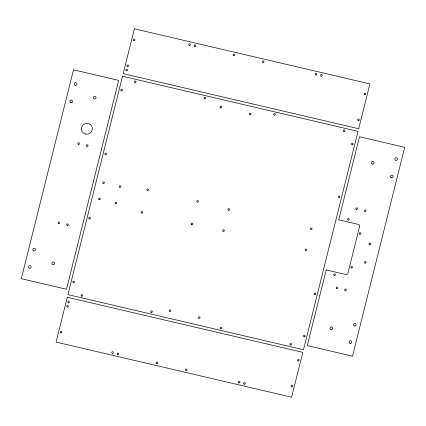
<?xml version="1.0" encoding="UTF-8"?>
<svg xmlns="http://www.w3.org/2000/svg" width="426" height="426" viewBox="0 0 426 426"><rect width="100%" height="100%" fill="white"/><g stroke="black" fill="none" stroke-linecap="round" stroke-linejoin="round"><path stroke-width="0.64" d="M73.496 69.816L21.3 278.679L66.488 289.254L118.684 80.392L73.496 69.816M67.303 297.257L56.099 342.089L291.608 397.202L302.811 352.371L67.303 297.257M122.528 76.265L67.963 294.622L303.472 349.735L358.037 131.378L122.528 76.265M134.392 28.798L123.189 73.629L358.697 128.743L369.901 83.911L134.392 28.798M326.231 269.924L307.316 345.608L352.504 356.184L404.7 147.321L359.512 136.746L338.75 219.816L358.42 224.422A1.645 1.624 -23.4 0 1 359.624 226.376L347.893 273.316A1.645 1.624 -23.4 0 1 345.901 274.525L326.231 269.924M68.442 302.827A0.825 0.809 -23.4 0 0 69.427 301.805A0.825 0.809 -23.4 0 0 68.048 301.48A0.825 0.809 -23.4 0 0 68.442 302.827M67.388 307.05A0.825 0.809 -23.4 0 0 68.373 306.022A0.825 0.809 -23.4 0 0 66.994 305.698A0.825 0.809 -23.4 0 0 67.388 307.05M60.929 332.892A0.825 0.809 -23.4 0 0 61.914 331.865A0.825 0.809 -23.4 0 0 60.535 331.545A0.825 0.809 -23.4 0 0 60.929 332.892M112.379 353.308A0.825 0.809 -23.4 0 0 113.369 352.281A0.825 0.809 -23.4 0 0 111.985 351.956A0.825 0.809 -23.4 0 0 112.379 353.308M117.698 354.549A0.825 0.809 -23.4 0 0 118.684 353.527A0.825 0.809 -23.4 0 0 117.304 353.202A0.825 0.809 -23.4 0 0 117.698 354.549M156.773 363.692A0.825 0.809 -23.4 0 0 157.758 362.67A0.825 0.809 -23.4 0 0 156.379 362.345A0.825 0.809 -23.4 0 0 156.773 363.692M238.906 382.915A0.825 0.809 -23.4 0 0 239.897 381.888A0.825 0.809 -23.4 0 0 238.512 381.568A0.825 0.809 -23.4 0 0 238.906 382.915M244.226 384.161A0.825 0.809 -23.4 0 0 245.211 383.134A0.825 0.809 -23.4 0 0 243.832 382.809A0.825 0.809 -23.4 0 0 244.226 384.161M291.656 386.883A0.825 0.809 -23.4 0 0 292.641 385.86A0.825 0.809 -23.4 0 0 291.262 385.535A0.825 0.809 -23.4 0 0 291.656 386.883M298.115 361.04A0.825 0.809 -23.4 0 0 299.1 360.018A0.825 0.809 -23.4 0 0 297.721 359.693A0.825 0.809 -23.4 0 0 298.115 361.04M186.013 370.535A0.825 0.809 -23.4 0 0 186.998 369.512A0.825 0.809 -23.4 0 0 185.619 369.188A0.825 0.809 -23.4 0 0 186.013 370.535M126.437 70.759A0.825 0.809 -23.4 0 0 127.422 69.736A0.825 0.809 -23.4 0 0 126.043 69.411A0.825 0.809 -23.4 0 0 126.437 70.759M127.491 66.541A0.825 0.809 -23.4 0 0 128.476 65.519A0.825 0.809 -23.4 0 0 127.097 65.194A0.825 0.809 -23.4 0 0 127.491 66.541M133.95 40.699A0.825 0.809 -23.4 0 0 134.935 39.671A0.825 0.809 -23.4 0 0 133.556 39.352A0.825 0.809 -23.4 0 0 133.95 40.699M189.357 45.289A0.825 0.809 -23.4 0 0 190.342 44.261A0.825 0.809 -23.4 0 0 188.963 43.942A0.825 0.809 -23.4 0 0 189.357 45.289M194.671 46.535A0.825 0.809 -23.4 0 0 195.656 45.507A0.825 0.809 -23.4 0 0 194.277 45.183A0.825 0.809 -23.4 0 0 194.671 46.535M233.746 55.678A0.825 0.809 -23.4 0 0 234.731 54.65A0.825 0.809 -23.4 0 0 233.352 54.331A0.825 0.809 -23.4 0 0 233.746 55.678M315.884 74.896A0.825 0.809 -23.4 0 0 316.869 73.874A0.825 0.809 -23.4 0 0 315.49 73.549A0.825 0.809 -23.4 0 0 315.884 74.896M321.199 76.142A0.825 0.809 -23.4 0 0 322.184 75.114A0.825 0.809 -23.4 0 0 320.805 74.795A0.825 0.809 -23.4 0 0 321.199 76.142M364.677 94.689A0.825 0.809 -23.4 0 0 365.662 93.667A0.825 0.809 -23.4 0 0 364.283 93.342A0.825 0.809 -23.4 0 0 364.677 94.689M358.218 120.537A0.825 0.809 -23.4 0 0 359.203 119.509A0.825 0.809 -23.4 0 0 357.824 119.184A0.825 0.809 -23.4 0 0 358.218 120.537M262.986 62.521A0.825 0.809 -23.4 0 0 263.971 61.493A0.825 0.809 -23.4 0 0 262.592 61.174A0.825 0.809 -23.4 0 0 262.986 62.521M345.268 290.569A0.825 0.809 -23.4 0 0 346.258 289.542A0.825 0.809 -23.4 0 0 344.874 289.222A0.825 0.809 -23.4 0 0 345.268 290.569M336.764 288.578A0.825 0.809 -23.4 0 0 337.749 287.55A0.825 0.809 -23.4 0 0 336.37 287.23A0.825 0.809 -23.4 0 0 336.764 288.578M356.535 209.464A0.825 0.809 -23.4 0 0 357.52 208.436A0.825 0.809 -23.4 0 0 356.141 208.117A0.825 0.809 -23.4 0 0 356.535 209.464M365.039 211.456A0.825 0.809 -23.4 0 0 366.025 210.428A0.825 0.809 -23.4 0 0 364.645 210.103A0.825 0.809 -23.4 0 0 365.039 211.456M372.383 164.047A1.374 1.353 -23.4 0 0 374.028 162.338A1.374 1.353 -23.4 0 0 371.728 161.8A1.374 1.353 -23.4 0 0 372.383 164.047M391.478 177.722A1.374 1.353 -23.4 0 0 393.118 176.018A1.374 1.353 -23.4 0 0 390.818 175.475A1.374 1.353 -23.4 0 0 391.478 177.722M395.823 160.32A1.374 1.353 -23.4 0 0 397.469 158.61A1.374 1.353 -23.4 0 0 395.168 158.073A1.374 1.353 -23.4 0 0 395.823 160.32M330.997 329.655A1.374 1.353 -23.4 0 0 332.642 327.951A1.374 1.353 -23.4 0 0 330.342 327.408A1.374 1.353 -23.4 0 0 330.997 329.655M354.437 325.933A1.374 1.353 -23.4 0 0 356.083 324.223A1.374 1.353 -23.4 0 0 353.782 323.685A1.374 1.353 -23.4 0 0 354.437 325.933M350.087 343.335A1.374 1.353 -23.4 0 0 351.732 341.625A1.374 1.353 -23.4 0 0 349.432 341.088A1.374 1.353 -23.4 0 0 350.087 343.335M369.688 244.641A0.825 0.809 -23.4 0 0 370.673 243.619A0.825 0.809 -23.4 0 0 369.294 243.294A0.825 0.809 -23.4 0 0 369.688 244.641M365.077 263.103A0.825 0.809 -23.4 0 0 366.062 262.075A0.825 0.809 -23.4 0 0 364.683 261.756A0.825 0.809 -23.4 0 0 365.077 263.103M348.25 220.088A0.825 0.809 -23.4 0 0 349.24 219.06A0.825 0.809 -23.4 0 0 347.856 218.74A0.825 0.809 -23.4 0 0 348.25 220.088M359.901 234.257A0.825 0.809 -23.4 0 0 360.891 233.235A0.825 0.809 -23.4 0 0 359.507 232.91A0.825 0.809 -23.4 0 0 359.901 234.257M351.466 268.013A0.825 0.809 -23.4 0 0 352.456 266.99A0.825 0.809 -23.4 0 0 351.072 266.665A0.825 0.809 -23.4 0 0 351.466 268.013M334.41 275.468A0.825 0.809 -23.4 0 0 335.4 274.44A0.825 0.809 -23.4 0 0 334.016 274.12A0.825 0.809 -23.4 0 0 334.41 275.468M343.958 131.432A0.825 0.809 -23.4 0 0 344.943 130.409A0.825 0.809 -23.4 0 0 343.564 130.084A0.825 0.809 -23.4 0 0 343.958 131.432M103.342 183.43A0.825 0.809 -23.4 0 0 104.333 182.408A0.825 0.809 -23.4 0 0 102.948 182.083A0.825 0.809 -23.4 0 0 103.342 183.43M352.153 144.797A0.825 0.809 -23.4 0 0 353.143 143.77A0.825 0.809 -23.4 0 0 351.759 143.45A0.825 0.809 -23.4 0 0 352.153 144.797M314.723 294.584A0.825 0.809 -23.4 0 0 315.709 293.562A0.825 0.809 -23.4 0 0 314.329 293.237A0.825 0.809 -23.4 0 0 314.723 294.584M304.175 336.78A0.825 0.809 -23.4 0 0 305.165 335.752A0.825 0.809 -23.4 0 0 303.781 335.432A0.825 0.809 -23.4 0 0 304.175 336.78M338.974 197.536A0.825 0.809 -23.4 0 0 339.959 196.514A0.825 0.809 -23.4 0 0 338.579 196.189A0.825 0.809 -23.4 0 0 338.974 197.536M141.794 213.085A0.825 0.809 -23.4 0 0 142.785 212.063A0.825 0.809 -23.4 0 0 141.4 211.738A0.825 0.809 -23.4 0 0 141.794 213.085M147.46 190.406A0.825 0.809 -23.4 0 0 148.45 189.378A0.825 0.809 -23.4 0 0 147.066 189.059A0.825 0.809 -23.4 0 0 147.46 190.406M220.934 328.744A0.825 0.809 -23.4 0 0 221.919 327.716A0.825 0.809 -23.4 0 0 220.54 327.397A0.825 0.809 -23.4 0 0 220.934 328.744M105.478 154.622A0.825 0.809 -23.4 0 0 106.468 153.594A0.825 0.809 -23.4 0 0 105.084 153.275A0.825 0.809 -23.4 0 0 105.478 154.622M290.575 345.039A0.825 0.809 -23.4 0 0 291.565 344.016A0.825 0.809 -23.4 0 0 290.181 343.691A0.825 0.809 -23.4 0 0 290.575 345.039M151.289 312.444A0.825 0.809 -23.4 0 0 152.279 311.422A0.825 0.809 -23.4 0 0 150.895 311.097A0.825 0.809 -23.4 0 0 151.289 312.444M121.426 90.802A0.825 0.809 -23.4 0 0 122.416 89.779A0.825 0.809 -23.4 0 0 121.032 89.455A0.825 0.809 -23.4 0 0 121.426 90.802M89.396 218.969A0.825 0.809 -23.4 0 0 90.387 217.942A0.825 0.809 -23.4 0 0 89.002 217.622A0.825 0.809 -23.4 0 0 89.396 218.969M115.739 203.639A0.825 0.809 -23.4 0 0 116.724 202.611A0.825 0.809 -23.4 0 0 115.345 202.291A0.825 0.809 -23.4 0 0 115.739 203.639M99.258 199.783A0.825 0.809 -23.4 0 0 100.243 198.756A0.825 0.809 -23.4 0 0 98.864 198.431A0.825 0.809 -23.4 0 0 99.258 199.783M274.312 115.137A0.825 0.809 -23.4 0 0 275.303 114.109A0.825 0.809 -23.4 0 0 273.918 113.79A0.825 0.809 -23.4 0 0 274.312 115.137M119.823 187.286A0.825 0.809 -23.4 0 0 120.814 186.263A0.825 0.809 -23.4 0 0 119.429 185.938A0.825 0.809 -23.4 0 0 119.823 187.286M81.648 296.15A0.825 0.809 -23.4 0 0 82.633 295.122A0.825 0.809 -23.4 0 0 81.254 294.803A0.825 0.809 -23.4 0 0 81.648 296.15M204.672 98.837A0.825 0.809 -23.4 0 0 205.657 97.815A0.825 0.809 -23.4 0 0 204.278 97.49A0.825 0.809 -23.4 0 0 204.672 98.837M73.448 282.784A0.825 0.809 -23.4 0 0 74.438 281.762A0.825 0.809 -23.4 0 0 73.054 281.437A0.825 0.809 -23.4 0 0 73.448 282.784M191.769 224.779A0.825 0.809 -23.4 0 0 192.754 223.756A0.825 0.809 -23.4 0 0 191.375 223.432A0.825 0.809 -23.4 0 0 191.769 224.779M135.026 82.543A0.825 0.809 -23.4 0 0 136.016 81.515A0.825 0.809 -23.4 0 0 134.632 81.196A0.825 0.809 -23.4 0 0 135.026 82.543M197.435 202.1A0.825 0.809 -23.4 0 0 198.42 201.077A0.825 0.809 -23.4 0 0 197.041 200.752A0.825 0.809 -23.4 0 0 197.435 202.1M311.007 229.513A0.825 0.809 -23.4 0 0 311.992 228.49A0.825 0.809 -23.4 0 0 310.613 228.166A0.825 0.809 -23.4 0 0 311.007 229.513M305.735 250.61A0.825 0.809 -23.4 0 0 306.72 249.588A0.825 0.809 -23.4 0 0 305.341 249.263A0.825 0.809 -23.4 0 0 305.735 250.61M228.602 210.231A0.825 0.809 -23.4 0 0 229.593 209.209A0.825 0.809 -23.4 0 0 228.208 208.884A0.825 0.809 -23.4 0 0 228.602 210.231M223.33 231.329A0.825 0.809 -23.4 0 0 224.321 230.301A0.825 0.809 -23.4 0 0 222.936 229.981A0.825 0.809 -23.4 0 0 223.33 231.329M249.934 114.732A0.825 0.809 -23.4 0 0 250.925 113.71A0.825 0.809 -23.4 0 0 249.54 113.385A0.825 0.809 -23.4 0 0 249.934 114.732M220.695 107.89A0.825 0.809 -23.4 0 0 221.685 106.867A0.825 0.809 -23.4 0 0 220.301 106.543A0.825 0.809 -23.4 0 0 220.695 107.89M199.059 318.323A0.825 0.809 -23.4 0 0 200.044 317.295A0.825 0.809 -23.4 0 0 198.665 316.971A0.825 0.809 -23.4 0 0 199.059 318.323M169.82 311.481A0.825 0.809 -23.4 0 0 170.805 310.453A0.825 0.809 -23.4 0 0 169.426 310.133A0.825 0.809 -23.4 0 0 169.82 311.481M58.719 223.512A0.825 0.809 -23.4 0 0 59.709 222.489A0.825 0.809 -23.4 0 0 58.325 222.164A0.825 0.809 -23.4 0 0 58.719 223.512M67.228 225.503A0.825 0.809 -23.4 0 0 68.213 224.475A0.825 0.809 -23.4 0 0 66.834 224.156A0.825 0.809 -23.4 0 0 67.228 225.503M86.995 146.39A0.825 0.809 -23.4 0 0 87.985 145.362A0.825 0.809 -23.4 0 0 86.6 145.042A0.825 0.809 -23.4 0 0 86.995 146.39M78.49 144.398A0.825 0.809 -23.4 0 0 79.476 143.376A0.825 0.809 -23.4 0 0 78.096 143.051A0.825 0.809 -23.4 0 0 78.49 144.398M94.343 98.981A1.374 1.353 -23.4 0 0 95.988 97.272A1.374 1.353 -23.4 0 0 93.688 96.734A1.374 1.353 -23.4 0 0 94.343 98.981M70.902 102.709A1.374 1.353 -23.4 0 0 72.548 100.999A1.374 1.353 -23.4 0 0 70.247 100.461A1.374 1.353 -23.4 0 0 70.902 102.709M75.253 85.301A1.374 1.353 -23.4 0 0 76.898 83.592A1.374 1.353 -23.4 0 0 74.598 83.054A1.374 1.353 -23.4 0 0 75.253 85.301M52.957 264.594A1.374 1.353 -23.4 0 0 54.603 262.885A1.374 1.353 -23.4 0 0 52.297 262.347A1.374 1.353 -23.4 0 0 52.957 264.594M33.867 250.914A1.374 1.353 -23.4 0 0 35.512 249.205A1.374 1.353 -23.4 0 0 33.207 248.667A1.374 1.353 -23.4 0 0 33.867 250.914M29.516 268.316A1.374 1.353 -23.4 0 0 31.162 266.612A1.374 1.353 -23.4 0 0 28.861 266.069A1.374 1.353 -23.4 0 0 29.516 268.316M85.578 134.052A5.49 5.405 -23.4 0 0 92.16 127.22A5.49 5.405 -23.4 0 0 82.953 125.063A5.49 5.405 -23.4 0 0 85.578 134.052"/></g></svg>
